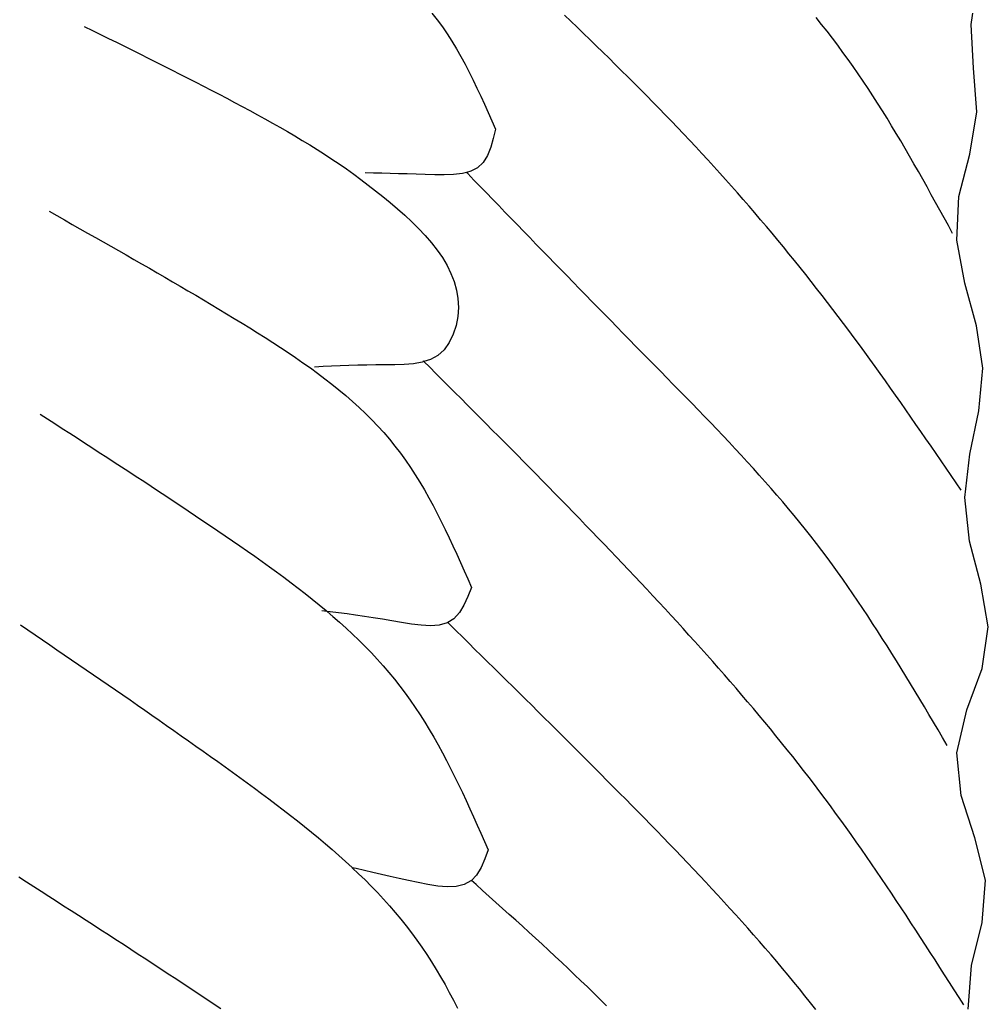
# Model space of a CAD drawing. Extents: x -3475 to 3475, y -2114 to 2114.
# Drawn here: x 3220.5 to 3383, y 632.8 to 798.2 of the extents above; entities that cross this region are included whole.
import ezdxf

# ---------------------------------------------------------------- set-up
doc = ezdxf.new("R2010")
doc.units = 0
doc.header["$MEASUREMENT"] = 0
doc.layers.get('0').update_dxf_attribs({"linetype": 'CONTINUOUS'})

msp = doc.modelspace()

# ---------------------------------------------------------------- linework, layer by layer
for p, q in [((3380.15, 797.38), (3381.2, 804.62)), ((3289.68, 799.31), (3290.57, 798.17)), ((3312.99, 797.94), (3311.92, 798.97)), ((3290.57, 798.17), (3291.43, 796.99)), ((3314.06, 796.91), (3312.99, 797.94)), ((3355.05, 797.41), (3354.13, 798.56)), ((3355.97, 796.25), (3355.05, 797.41)), ((3380.57, 790.04), (3380.15, 797.38)), ((3231.35, 797.05), (3232.7, 796.39)), ((3232.7, 796.39), (3234.04, 795.73)), ((3234.04, 795.73), (3235.39, 795.06)), ((3291.43, 796.99), (3292.25, 795.79)), ((3292.25, 795.79), (3293.04, 794.56)), ((3315.13, 795.87), (3314.06, 796.91)), ((3316.2, 794.84), (3315.13, 795.87)), ((3356.88, 795.08), (3355.97, 796.25)), ((3235.39, 795.06), (3236.73, 794.4)), ((3236.73, 794.4), (3238.07, 793.74)), ((3293.04, 794.56), (3293.8, 793.3)), ((3317.26, 793.8), (3316.2, 794.84)), ((3357.77, 793.9), (3356.88, 795.08)), ((3358.65, 792.71), (3357.77, 793.9)), ((3238.07, 793.74), (3239.41, 793.08)), ((3239.41, 793.08), (3240.75, 792.41)), ((3240.75, 792.41), (3242.08, 791.75)), ((3293.8, 793.3), (3294.53, 792.03)), ((3318.33, 792.76), (3317.26, 793.8)), ((3319.39, 791.72), (3318.33, 792.76)), ((3359.52, 791.51), (3358.65, 792.71)), ((3242.08, 791.75), (3243.42, 791.08)), ((3243.42, 791.08), (3244.75, 790.41)), ((3294.53, 792.03), (3295.23, 790.72)), ((3295.23, 790.72), (3295.92, 789.4)), ((3320.45, 790.68), (3319.39, 791.72)), ((3321.51, 789.63), (3320.45, 790.68)), ((3360.37, 790.31), (3359.52, 791.51)), ((3244.75, 790.41), (3246.08, 789.74)), ((3246.08, 789.74), (3247.4, 789.07)), ((3247.4, 789.07), (3248.72, 788.4)), ((3295.92, 789.4), (3296.58, 788.07)), ((3322.56, 788.59), (3321.51, 789.63)), ((3361.21, 789.09), (3360.37, 790.31)), ((3362.04, 787.87), (3361.21, 789.09)), ((3381.13, 782.75), (3380.57, 790.04)), ((3248.72, 788.4), (3250.04, 787.73)), ((3250.04, 787.73), (3251.35, 787.05)), ((3296.58, 788.07), (3297.23, 786.72)), ((3323.61, 787.54), (3322.56, 788.59)), ((3324.66, 786.48), (3323.61, 787.54)), ((3362.86, 786.64), (3362.04, 787.87)), ((3251.35, 787.05), (3252.66, 786.37)), ((3252.66, 786.37), (3253.96, 785.69)), ((3253.96, 785.69), (3255.26, 785.01)), ((3297.23, 786.72), (3297.87, 785.36)), ((3325.71, 785.43), (3324.66, 786.48)), ((3363.67, 785.4), (3362.86, 786.64)), ((3255.26, 785.01), (3256.55, 784.32)), ((3256.55, 784.32), (3257.84, 783.63)), ((3297.87, 785.36), (3298.5, 783.99)), ((3298.5, 783.99), (3299.11, 782.61)), ((3326.75, 784.37), (3325.71, 785.43)), ((3327.79, 783.31), (3326.75, 784.37)), ((3364.47, 784.16), (3363.67, 785.4)), ((3365.26, 782.91), (3364.47, 784.16)), ((3257.84, 783.63), (3259.12, 782.94)), ((3259.12, 782.94), (3260.4, 782.25)), ((3260.4, 782.25), (3261.66, 781.55)), ((3299.11, 782.61), (3299.72, 781.22)), ((3328.83, 782.24), (3327.79, 783.31)), ((3366.04, 781.65), (3365.26, 782.91)), ((3379.96, 775.63), (3381.13, 782.75)), ((3261.66, 781.55), (3262.93, 780.84)), ((3262.93, 780.84), (3264.18, 780.13)), ((3299.72, 781.22), (3300.33, 779.84)), ((3329.86, 781.17), (3328.83, 782.24)), ((3330.89, 780.09), (3329.86, 781.17)), ((3366.81, 780.39), (3366.04, 781.65)), ((3264.18, 780.13), (3265.44, 779.41)), ((3265.44, 779.41), (3266.68, 778.68)), ((3300.33, 779.84), (3299.96, 778.27)), ((3331.91, 779.02), (3330.89, 780.09)), ((3332.93, 777.93), (3331.91, 779.02)), ((3367.57, 779.12), (3366.81, 780.39)), ((3368.33, 777.85), (3367.57, 779.12)), ((3266.68, 778.68), (3267.93, 777.94)), ((3267.93, 777.94), (3269.17, 777.18)), ((3299.96, 778.27), (3299.54, 776.78)), ((3333.95, 776.85), (3332.93, 777.93)), ((3369.08, 776.57), (3368.33, 777.85)), ((3269.17, 777.18), (3270.4, 776.41)), ((3270.4, 776.41), (3271.64, 775.62)), ((3299.54, 776.78), (3299, 775.41)), ((3334.96, 775.76), (3333.95, 776.85)), ((3335.97, 774.66), (3334.96, 775.76)), ((3369.82, 775.29), (3369.08, 776.57)), ((3378.11, 768.51), (3379.96, 775.63)), ((3271.64, 775.62), (3272.87, 774.81)), ((3272.87, 774.81), (3274.1, 773.99)), ((3274.1, 773.99), (3275.32, 773.14)), ((3298.29, 774.25), (3297.35, 773.36)), ((3299, 775.41), (3298.29, 774.25)), ((3336.97, 773.56), (3335.97, 774.66)), ((3370.56, 774), (3369.82, 775.29)), ((3371.3, 772.72), (3370.56, 774)), ((3275.32, 773.14), (3276.55, 772.27)), ((3279.87, 772.45), (3278.48, 772.48)), ((3281.26, 772.41), (3279.87, 772.45)), ((3282.66, 772.38), (3281.26, 772.41)), ((3284.09, 772.34), (3282.66, 772.38)), ((3285.54, 772.3), (3284.09, 772.34)), ((3294.82, 772.38), (3293.32, 772.2)), ((3295.49, 772.56), (3294.82, 772.38)), ((3296.18, 772.75), (3295.49, 772.56)), ((3295.69, 772.36), (3295.49, 772.56)), ((3296.73, 771.28), (3295.69, 772.36)), ((3297.35, 773.36), (3296.18, 772.75)), ((3337.97, 772.46), (3336.97, 773.56)), ((3338.96, 771.35), (3337.97, 772.46)), ((3372.03, 771.42), (3371.3, 772.72)), ((3276.55, 772.27), (3277.77, 771.37)), ((3277.77, 771.37), (3279, 770.45)), ((3287.03, 772.26), (3285.54, 772.3)), ((3288.56, 772.21), (3287.03, 772.26)), ((3290.14, 772.17), (3288.56, 772.21)), ((3291.75, 772.14), (3290.14, 772.17)), ((3293.32, 772.2), (3291.75, 772.14)), ((3297.77, 770.21), (3296.73, 771.28)), ((3339.95, 770.24), (3338.96, 771.35)), ((3372.75, 770.13), (3372.03, 771.42)), ((3279, 770.45), (3280.22, 769.5)), ((3280.22, 769.5), (3281.45, 768.52)), ((3298.81, 769.14), (3297.77, 770.21)), ((3299.85, 768.06), (3298.81, 769.14)), ((3340.94, 769.13), (3339.95, 770.24)), ((3341.92, 768.01), (3340.94, 769.13)), ((3373.47, 768.83), (3372.75, 770.13)), ((3281.45, 768.52), (3282.68, 767.51)), ((3282.68, 767.51), (3283.9, 766.47)), ((3300.89, 766.99), (3299.85, 768.06)), ((3342.89, 766.88), (3341.92, 768.01)), ((3374.19, 767.53), (3373.47, 768.83)), ((3374.91, 766.23), (3374.19, 767.53)), ((3377.76, 761.21), (3378.11, 768.51)), ((3225.44, 766.04), (3226.73, 765.31)), ((3283.9, 766.47), (3285.11, 765.39)), ((3301.93, 765.92), (3300.89, 766.99)), ((3302.97, 764.84), (3301.93, 765.92)), ((3343.86, 765.76), (3342.89, 766.88)), ((3344.83, 764.63), (3343.86, 765.76)), ((3375.62, 764.93), (3374.91, 766.23)), ((3226.73, 765.31), (3228.03, 764.58)), ((3228.03, 764.58), (3229.32, 763.85)), ((3285.11, 765.39), (3286.3, 764.29)), ((3286.3, 764.29), (3287.45, 763.15)), ((3304.01, 763.77), (3302.97, 764.84)), ((3345.79, 763.49), (3344.83, 764.63)), ((3376.34, 763.63), (3375.62, 764.93)), ((3229.32, 763.85), (3230.61, 763.12)), ((3230.61, 763.12), (3231.91, 762.39)), ((3287.45, 763.15), (3288.56, 761.97)), ((3305.05, 762.7), (3304.01, 763.77)), ((3306.09, 761.63), (3305.05, 762.7)), ((3346.75, 762.35), (3345.79, 763.49)), ((3377.05, 762.33), (3376.34, 763.63)), ((3231.91, 762.39), (3233.2, 761.65)), ((3233.2, 761.65), (3234.5, 760.92)), ((3234.5, 760.92), (3235.79, 760.18)), ((3288.56, 761.97), (3289.6, 760.77)), ((3289.6, 760.77), (3290.56, 759.53)), ((3307.13, 760.55), (3306.09, 761.63)), ((3347.7, 761.21), (3346.75, 762.35)), ((3348.65, 760.06), (3347.7, 761.21)), ((3379.11, 753.98), (3377.76, 761.21)), ((3235.79, 760.18), (3237.08, 759.45)), ((3237.08, 759.45), (3238.38, 758.71)), ((3290.56, 759.53), (3291.43, 758.26)), ((3308.18, 759.48), (3307.13, 760.55)), ((3309.22, 758.41), (3308.18, 759.48)), ((3349.59, 758.91), (3348.65, 760.06)), ((3238.38, 758.71), (3239.67, 757.97)), ((3239.67, 757.97), (3240.97, 757.22)), ((3291.43, 758.26), (3292.21, 756.95)), ((3310.26, 757.34), (3309.22, 758.41)), ((3350.53, 757.76), (3349.59, 758.91)), ((3351.46, 756.6), (3350.53, 757.76)), ((3240.97, 757.22), (3242.26, 756.48)), ((3242.26, 756.48), (3243.56, 755.73)), ((3292.21, 756.95), (3292.87, 755.61)), ((3311.3, 756.27), (3310.26, 757.34)), ((3312.35, 755.19), (3311.3, 756.27)), ((3352.39, 755.44), (3351.46, 756.6)), ((3243.56, 755.73), (3244.85, 754.98)), ((3244.85, 754.98), (3246.15, 754.22)), ((3246.15, 754.22), (3247.44, 753.46)), ((3292.87, 755.61), (3293.4, 754.24)), ((3293.4, 754.24), (3293.8, 752.83)), ((3313.39, 754.12), (3312.35, 755.19)), ((3353.32, 754.27), (3352.39, 755.44)), ((3354.23, 753.1), (3353.32, 754.27)), ((3247.44, 753.46), (3248.74, 752.7)), ((3248.74, 752.7), (3250.04, 751.94)), ((3293.8, 752.83), (3294.04, 751.39)), ((3314.43, 753.05), (3313.39, 754.12)), ((3315.48, 751.98), (3314.43, 753.05)), ((3355.15, 751.93), (3354.23, 753.1)), ((3381.03, 746.84), (3379.11, 753.98)), ((3250.04, 751.94), (3251.33, 751.17)), ((3251.33, 751.17), (3252.63, 750.39)), ((3294.04, 751.39), (3294.11, 749.92)), ((3316.53, 750.91), (3315.48, 751.98)), ((3317.57, 749.84), (3316.53, 750.91)), ((3356.06, 750.75), (3355.15, 751.93)), ((3252.63, 750.39), (3253.93, 749.62)), ((3253.93, 749.62), (3255.22, 748.83)), ((3294.11, 749.92), (3294.01, 748.41)), ((3318.62, 748.77), (3317.57, 749.84)), ((3356.96, 749.57), (3356.06, 750.75)), ((3357.86, 748.39), (3356.96, 749.57)), ((3255.22, 748.83), (3256.52, 748.05)), ((3256.52, 748.05), (3257.82, 747.25)), ((3294.01, 748.41), (3293.72, 746.88)), ((3319.67, 747.7), (3318.62, 748.77)), ((3320.71, 746.63), (3319.67, 747.7)), ((3358.75, 747.2), (3357.86, 748.39)), ((3257.82, 747.25), (3259.12, 746.46)), ((3259.12, 746.46), (3260.41, 745.65)), ((3293.72, 746.88), (3293.24, 745.4)), ((3321.76, 745.56), (3320.71, 746.63)), ((3359.64, 746.01), (3358.75, 747.2)), ((3360.53, 744.81), (3359.64, 746.01)), ((3382.13, 739.72), (3381.03, 746.84)), ((3260.41, 745.65), (3261.7, 744.84)), ((3261.7, 744.84), (3262.99, 744.02)), ((3293.24, 745.4), (3292.57, 744.02)), ((3322.81, 744.49), (3321.76, 745.56)), ((3323.86, 743.42), (3322.81, 744.49)), ((3361.41, 743.62), (3360.53, 744.81)), ((3262.99, 744.02), (3264.27, 743.19)), ((3264.27, 743.19), (3265.54, 742.34)), ((3291.71, 742.82), (3290.66, 741.87)), ((3292.57, 744.02), (3291.71, 742.82)), ((3324.91, 742.35), (3323.86, 743.42)), ((3362.29, 742.42), (3361.41, 743.62)), ((3265.54, 742.34), (3266.8, 741.49)), ((3266.8, 741.49), (3268.04, 740.62)), ((3288.34, 740.83), (3288.25, 740.92)), ((3289.43, 741.19), (3288.34, 740.83)), ((3290.66, 741.87), (3289.43, 741.19)), ((3325.97, 741.28), (3324.91, 742.35)), ((3327.02, 740.21), (3325.97, 741.28)), ((3363.16, 741.21), (3362.29, 742.42)), ((3364.03, 740.01), (3363.16, 741.21)), ((3268.04, 740.62), (3269.28, 739.75)), ((3269.28, 739.75), (3270.5, 738.85)), ((3271.41, 739.97), (3269.98, 739.91)), ((3272.85, 740.04), (3271.41, 739.97)), ((3274.3, 740.1), (3272.85, 740.04)), ((3275.76, 740.15), (3274.3, 740.1)), ((3277.24, 740.2), (3275.76, 740.15)), ((3278.75, 740.23), (3277.24, 740.2)), ((3280.28, 740.26), (3278.75, 740.23)), ((3281.84, 740.27), (3280.28, 740.26)), ((3283.44, 740.28), (3281.84, 740.27)), ((3285.03, 740.33), (3283.44, 740.28)), ((3286.58, 740.47), (3285.03, 740.33)), ((3288.06, 740.74), (3286.58, 740.47)), ((3288.34, 740.83), (3288.06, 740.74)), ((3289.3, 739.87), (3288.34, 740.83)), ((3290.35, 738.82), (3289.3, 739.87)), ((3328.07, 739.14), (3327.02, 740.21)), ((3364.9, 738.8), (3364.03, 740.01)), ((3381.42, 732.54), (3382.13, 739.72)), ((3270.5, 738.85), (3271.71, 737.94)), ((3271.71, 737.94), (3272.89, 737.02)), ((3291.41, 737.77), (3290.35, 738.82)), ((3292.46, 736.71), (3291.41, 737.77)), ((3329.12, 738.07), (3328.07, 739.14)), ((3330.17, 737), (3329.12, 738.07)), ((3365.76, 737.59), (3364.9, 738.8)), ((3272.89, 737.02), (3274.06, 736.07)), ((3274.06, 736.07), (3275.21, 735.11)), ((3293.51, 735.66), (3292.46, 736.71)), ((3331.23, 735.93), (3330.17, 737)), ((3366.62, 736.38), (3365.76, 737.59)), ((3367.48, 735.16), (3366.62, 736.38)), ((3275.21, 735.11), (3276.34, 734.13)), ((3294.56, 734.61), (3293.51, 735.66)), ((3295.61, 733.55), (3294.56, 734.61)), ((3332.27, 734.86), (3331.23, 735.93)), ((3333.32, 733.79), (3332.27, 734.86)), ((3368.34, 733.95), (3367.48, 735.16)), ((3276.34, 734.13), (3277.44, 733.13)), ((3277.44, 733.13), (3278.52, 732.11)), ((3296.66, 732.5), (3295.61, 733.55)), ((3334.37, 732.71), (3333.32, 733.79)), ((3335.41, 731.63), (3334.37, 732.71)), ((3369.19, 732.73), (3368.34, 733.95)), ((3370.04, 731.51), (3369.19, 732.73)), ((3223.93, 732.01), (3225.17, 731.21)), ((3225.17, 731.21), (3226.41, 730.41)), ((3278.52, 732.11), (3279.57, 731.06)), ((3279.57, 731.06), (3280.59, 730)), ((3297.71, 731.45), (3296.66, 732.5)), ((3298.76, 730.39), (3297.71, 731.45)), ((3336.45, 730.55), (3335.41, 731.63)), ((3370.89, 730.29), (3370.04, 731.51)), ((3379.92, 725.3), (3381.42, 732.54)), ((3226.41, 730.41), (3227.65, 729.61)), ((3227.65, 729.61), (3228.9, 728.81)), ((3280.59, 730), (3281.59, 728.9)), ((3299.81, 729.34), (3298.76, 730.39)), ((3300.86, 728.28), (3299.81, 729.34)), ((3337.48, 729.47), (3336.45, 730.55)), ((3338.52, 728.38), (3337.48, 729.47)), ((3371.74, 729.07), (3370.89, 730.29)), ((3228.9, 728.81), (3230.14, 728)), ((3230.14, 728), (3231.38, 727.2)), ((3281.59, 728.9), (3282.55, 727.79)), ((3282.55, 727.79), (3283.48, 726.65)), ((3301.91, 727.22), (3300.86, 728.28)), ((3339.54, 727.29), (3338.52, 728.38)), ((3372.58, 727.84), (3371.74, 729.07)), ((3373.43, 726.62), (3372.58, 727.84)), ((3231.38, 727.2), (3232.62, 726.4)), ((3232.62, 726.4), (3233.86, 725.59)), ((3283.48, 726.65), (3284.38, 725.48)), ((3302.96, 726.17), (3301.91, 727.22)), ((3304.01, 725.11), (3302.96, 726.17)), ((3340.57, 726.19), (3339.54, 727.29)), ((3341.59, 725.1), (3340.57, 726.19)), ((3374.27, 725.4), (3373.43, 726.62)), ((3233.86, 725.59), (3235.11, 724.78)), ((3235.11, 724.78), (3236.35, 723.97)), ((3284.38, 725.48), (3285.25, 724.28)), ((3305.05, 724.05), (3304.01, 725.11)), ((3342.6, 723.99), (3341.59, 725.1)), ((3375.11, 724.17), (3374.27, 725.4)), ((3379.11, 718.01), (3379.92, 725.3)), ((3236.35, 723.97), (3237.59, 723.17)), ((3237.59, 723.17), (3238.83, 722.35)), ((3285.25, 724.28), (3286.08, 723.06)), ((3286.08, 723.06), (3286.89, 721.82)), ((3306.1, 722.99), (3305.05, 724.05)), ((3307.14, 721.93), (3306.1, 722.99)), ((3343.61, 722.89), (3342.6, 723.99)), ((3344.61, 721.78), (3343.61, 722.89)), ((3375.96, 722.94), (3375.11, 724.17)), ((3376.8, 721.72), (3375.96, 722.94)), ((3238.83, 722.35), (3240.07, 721.54)), ((3240.07, 721.54), (3241.32, 720.73)), ((3286.89, 721.82), (3287.67, 720.56)), ((3308.19, 720.87), (3307.14, 721.93)), ((3345.6, 720.66), (3344.61, 721.78)), ((3377.64, 720.49), (3376.8, 721.72)), ((3241.32, 720.73), (3242.56, 719.91)), ((3242.56, 719.91), (3243.8, 719.09)), ((3287.67, 720.56), (3288.43, 719.28)), ((3309.23, 719.8), (3308.19, 720.87)), ((3310.27, 718.74), (3309.23, 719.8)), ((3346.59, 719.54), (3345.6, 720.66)), ((3347.57, 718.41), (3346.59, 719.54)), ((3378.48, 719.26), (3377.64, 720.49)), ((3243.8, 719.09), (3245.04, 718.27)), ((3245.04, 718.27), (3246.28, 717.44)), ((3288.43, 719.28), (3289.16, 717.98)), ((3289.16, 717.98), (3289.87, 716.67)), ((3311.31, 717.67), (3310.27, 718.74)), ((3348.54, 717.27), (3347.57, 718.41)), ((3379.9, 710.71), (3379.11, 718.01)), ((3246.28, 717.44), (3247.53, 716.62)), ((3247.53, 716.62), (3248.77, 715.78)), ((3289.87, 716.67), (3290.57, 715.34)), ((3312.35, 716.61), (3311.31, 717.67)), ((3313.39, 715.54), (3312.35, 716.61)), ((3349.5, 716.13), (3348.54, 717.27)), ((3350.46, 714.98), (3349.5, 716.13)), ((3248.77, 715.78), (3250.01, 714.95)), ((3250.01, 714.95), (3251.25, 714.12)), ((3290.57, 715.34), (3291.25, 713.99)), ((3314.43, 714.47), (3313.39, 715.54)), ((3315.46, 713.4), (3314.43, 714.47)), ((3351.4, 713.83), (3350.46, 714.98)), ((3251.25, 714.12), (3252.5, 713.28)), ((3252.5, 713.28), (3253.74, 712.43)), ((3291.25, 713.99), (3291.91, 712.64)), ((3316.5, 712.33), (3315.46, 713.4)), ((3352.34, 712.67), (3351.4, 713.83)), ((3253.74, 712.43), (3254.98, 711.59)), ((3254.98, 711.59), (3256.22, 710.73)), ((3291.91, 712.64), (3292.56, 711.27)), ((3292.56, 711.27), (3293.2, 709.9)), ((3317.53, 711.26), (3316.5, 712.33)), ((3318.56, 710.18), (3317.53, 711.26)), ((3353.26, 711.5), (3352.34, 712.67)), ((3354.18, 710.32), (3353.26, 711.5)), ((3256.22, 710.73), (3257.47, 709.88)), ((3257.47, 709.88), (3258.71, 709.02)), ((3293.2, 709.9), (3293.83, 708.52)), ((3319.59, 709.1), (3318.56, 710.18)), ((3355.09, 709.14), (3354.18, 710.32)), ((3381.79, 703.45), (3379.9, 710.71)), ((3258.71, 709.02), (3259.94, 708.15)), ((3259.94, 708.15), (3261.17, 707.28)), ((3293.83, 708.52), (3294.45, 707.13)), ((3320.62, 708.03), (3319.59, 709.1)), ((3321.65, 706.95), (3320.62, 708.03)), ((3355.98, 707.94), (3355.09, 709.14)), ((3356.87, 706.74), (3355.98, 707.94)), ((3261.17, 707.28), (3262.4, 706.4)), ((3262.4, 706.4), (3263.62, 705.52)), ((3294.45, 707.13), (3295.07, 705.73)), ((3322.67, 705.87), (3321.65, 706.95)), ((3357.74, 705.54), (3356.87, 706.74)), ((3263.62, 705.52), (3264.84, 704.62)), ((3264.84, 704.62), (3266.04, 703.72)), ((3295.07, 705.73), (3295.68, 704.34)), ((3323.7, 704.78), (3322.67, 705.87)), ((3324.72, 703.7), (3323.7, 704.78)), ((3358.61, 704.32), (3357.74, 705.54)), ((3266.04, 703.72), (3267.24, 702.8)), ((3295.68, 704.34), (3296.29, 702.94)), ((3296.29, 702.94), (3295.69, 701.41)), ((3325.74, 702.61), (3324.72, 703.7)), ((3359.47, 703.1), (3358.61, 704.32)), ((3360.31, 701.87), (3359.47, 703.1)), ((3383.03, 696.31), (3381.79, 703.45)), ((3267.24, 702.8), (3268.43, 701.88)), ((3268.43, 701.88), (3269.6, 700.94)), ((3295.69, 701.41), (3295.04, 699.97)), ((3326.76, 701.52), (3325.74, 702.61)), ((3327.77, 700.43), (3326.76, 701.52)), ((3361.15, 700.64), (3360.31, 701.87)), ((3269.6, 700.94), (3270.76, 700)), ((3270.76, 700), (3271.91, 699.04)), ((3295.04, 699.97), (3294.28, 698.69)), ((3328.79, 699.33), (3327.77, 700.43)), ((3361.99, 699.4), (3361.15, 700.64)), ((3272.09, 698.89), (3271.18, 699)), ((3271.91, 699.04), (3272.09, 698.89)), ((3272.09, 698.89), (3273.05, 698.07)), ((3272.59, 698.83), (3272.09, 698.89)), ((3274, 698.65), (3272.59, 698.83)), ((3273.05, 698.07), (3274.17, 697.09)), ((3275.43, 698.47), (3274, 698.65)), ((3276.87, 698.28), (3275.43, 698.47)), ((3278.34, 698.07), (3276.87, 698.28)), ((3279.84, 697.85), (3278.34, 698.07)), ((3294.28, 698.69), (3293.36, 697.68)), ((3329.8, 698.24), (3328.79, 699.33)), ((3330.8, 697.14), (3329.8, 698.24)), ((3362.81, 698.15), (3361.99, 699.4)), ((3363.63, 696.9), (3362.81, 698.15)), ((3220.63, 696.66), (3221.86, 695.82)), ((3274.17, 697.09), (3275.27, 696.09)), ((3281.38, 697.61), (3279.84, 697.85)), ((3282.96, 697.34), (3281.38, 697.61)), ((3284.59, 697.05), (3282.96, 697.34)), ((3286.25, 696.77), (3284.59, 697.05)), ((3287.88, 696.57), (3286.25, 696.77)), ((3289.45, 696.5), (3287.88, 696.57)), ((3290.91, 696.62), (3289.45, 696.5)), ((3292.23, 696.99), (3290.91, 696.62)), ((3292.32, 697.04), (3292.23, 696.99)), ((3293.36, 697.68), (3292.32, 697.04)), ((3292.67, 696.7), (3292.32, 697.04)), ((3293.73, 695.66), (3292.67, 696.7)), ((3331.81, 696.04), (3330.8, 697.14)), ((3364.45, 695.64), (3363.63, 696.9)), ((3381.99, 689.33), (3383.03, 696.31)), ((3221.86, 695.82), (3223.08, 694.98)), ((3223.08, 694.98), (3224.31, 694.15)), ((3275.27, 696.09), (3276.36, 695.08)), ((3276.36, 695.08), (3277.43, 694.05)), ((3294.79, 694.61), (3293.73, 695.66)), ((3295.85, 693.57), (3294.79, 694.61)), ((3332.81, 694.94), (3331.81, 696.04)), ((3333.81, 693.83), (3332.81, 694.94)), ((3365.25, 694.38), (3364.45, 695.64)), ((3224.31, 694.15), (3225.54, 693.31)), ((3225.54, 693.31), (3226.76, 692.47)), ((3277.43, 694.05), (3278.48, 693)), ((3278.48, 693), (3279.51, 691.94)), ((3296.9, 692.53), (3295.85, 693.57)), ((3334.81, 692.72), (3333.81, 693.83)), ((3366.05, 693.12), (3365.25, 694.38)), ((3366.85, 691.85), (3366.05, 693.12)), ((3226.76, 692.47), (3227.99, 691.63)), ((3227.99, 691.63), (3229.21, 690.79)), ((3279.51, 691.94), (3280.51, 690.87)), ((3297.96, 691.49), (3296.9, 692.53)), ((3299.02, 690.45), (3297.96, 691.49)), ((3335.8, 691.61), (3334.81, 692.72)), ((3336.79, 690.49), (3335.8, 691.61)), ((3367.64, 690.58), (3366.85, 691.85)), ((3229.21, 690.79), (3230.44, 689.96)), ((3230.44, 689.96), (3231.67, 689.11)), ((3280.51, 690.87), (3281.5, 689.77)), ((3281.5, 689.77), (3282.46, 688.66)), ((3300.08, 689.41), (3299.02, 690.45)), ((3337.78, 689.38), (3336.79, 690.49)), ((3368.43, 689.3), (3367.64, 690.58)), ((3231.67, 689.11), (3232.89, 688.27)), ((3232.89, 688.27), (3234.12, 687.43)), ((3282.46, 688.66), (3283.39, 687.53)), ((3301.14, 688.37), (3300.08, 689.41)), ((3302.19, 687.32), (3301.14, 688.37)), ((3338.76, 688.26), (3337.78, 689.38)), ((3339.74, 687.13), (3338.76, 688.26)), ((3369.21, 688.02), (3368.43, 689.3)), ((3369.99, 686.74), (3369.21, 688.02)), ((3379.44, 682.37), (3381.99, 689.33)), ((3234.12, 687.43), (3235.35, 686.59)), ((3235.35, 686.59), (3236.57, 685.74)), ((3283.39, 687.53), (3284.3, 686.37)), ((3284.3, 686.37), (3285.19, 685.2)), ((3303.25, 686.28), (3302.19, 687.32)), ((3340.71, 686), (3339.74, 687.13)), ((3370.76, 685.46), (3369.99, 686.74)), ((3236.57, 685.74), (3237.8, 684.89)), ((3237.8, 684.89), (3239.02, 684.04)), ((3285.19, 685.2), (3286.05, 684.01)), ((3304.31, 685.24), (3303.25, 686.28)), ((3305.36, 684.19), (3304.31, 685.24)), ((3341.68, 684.87), (3340.71, 686)), ((3342.65, 683.74), (3341.68, 684.87)), ((3371.54, 684.17), (3370.76, 685.46)), ((3239.02, 684.04), (3240.25, 683.19)), ((3240.25, 683.19), (3241.48, 682.34)), ((3286.05, 684.01), (3286.88, 682.8)), ((3306.42, 683.15), (3305.36, 684.19)), ((3307.47, 682.1), (3306.42, 683.15)), ((3343.61, 682.6), (3342.65, 683.74)), ((3372.31, 682.88), (3371.54, 684.17)), ((3241.48, 682.34), (3242.7, 681.49)), ((3242.7, 681.49), (3243.93, 680.63)), ((3286.88, 682.8), (3287.69, 681.57)), ((3287.69, 681.57), (3288.48, 680.33)), ((3308.53, 681.06), (3307.47, 682.1)), ((3344.57, 681.46), (3343.61, 682.6)), ((3345.52, 680.32), (3344.57, 681.46)), ((3373.07, 681.59), (3372.31, 682.88)), ((3373.84, 680.3), (3373.07, 681.59)), ((3377.74, 675.19), (3379.44, 682.37)), ((3243.93, 680.63), (3245.16, 679.77)), ((3245.16, 679.77), (3246.38, 678.91)), ((3288.48, 680.33), (3289.24, 679.06)), ((3309.58, 680.01), (3308.53, 681.06)), ((3310.64, 678.96), (3309.58, 680.01)), ((3346.47, 679.17), (3345.52, 680.32)), ((3374.61, 679.01), (3373.84, 680.3)), ((3246.38, 678.91), (3247.61, 678.05)), ((3289.24, 679.06), (3289.99, 677.79)), ((3311.69, 677.91), (3310.64, 678.96)), ((3347.41, 678.02), (3346.47, 679.17)), ((3375.37, 677.72), (3374.61, 679.01)), ((3247.61, 678.05), (3248.84, 677.18)), ((3248.84, 677.18), (3250.06, 676.31)), ((3289.99, 677.79), (3290.72, 676.5)), ((3290.72, 676.5), (3291.43, 675.19)), ((3312.74, 676.86), (3311.69, 677.91)), ((3313.8, 675.81), (3312.74, 676.86)), ((3348.35, 676.86), (3347.41, 678.02)), ((3349.28, 675.7), (3348.35, 676.86)), ((3376.14, 676.42), (3375.37, 677.72)), ((3250.06, 676.31), (3251.29, 675.44)), ((3251.29, 675.44), (3252.52, 674.56)), ((3291.43, 675.19), (3292.13, 673.88)), ((3314.85, 674.76), (3313.8, 675.81)), ((3315.9, 673.71), (3314.85, 674.76)), ((3350.21, 674.54), (3349.28, 675.7)), ((3378.49, 668), (3377.74, 675.19)), ((3252.52, 674.56), (3253.74, 673.69)), ((3253.74, 673.69), (3254.97, 672.81)), ((3292.13, 673.88), (3292.81, 672.55)), ((3316.95, 672.66), (3315.9, 673.71)), ((3351.13, 673.37), (3350.21, 674.54)), ((3352.05, 672.2), (3351.13, 673.37)), ((3254.97, 672.81), (3256.2, 671.92)), ((3256.2, 671.92), (3257.43, 671.03)), ((3292.81, 672.55), (3293.48, 671.22)), ((3318, 671.6), (3316.95, 672.66)), ((3319.05, 670.55), (3318, 671.6)), ((3352.96, 671.02), (3352.05, 672.2)), ((3257.43, 671.03), (3258.65, 670.14)), ((3258.65, 670.14), (3259.88, 669.25)), ((3293.48, 671.22), (3294.14, 669.87)), ((3294.14, 669.87), (3294.78, 668.52)), ((3320.1, 669.49), (3319.05, 670.55)), ((3353.86, 669.84), (3352.96, 671.02)), ((3354.76, 668.65), (3353.86, 669.84)), ((3259.88, 669.25), (3261.1, 668.34)), ((3261.1, 668.34), (3262.32, 667.44)), ((3294.78, 668.52), (3295.42, 667.16)), ((3321.14, 668.43), (3320.1, 669.49)), ((3322.19, 667.38), (3321.14, 668.43)), ((3355.65, 667.46), (3354.76, 668.65)), ((3262.32, 667.44), (3263.53, 666.52)), ((3263.53, 666.52), (3264.74, 665.6)), ((3295.42, 667.16), (3296.05, 665.79)), ((3323.24, 666.32), (3322.19, 667.38)), ((3356.54, 666.27), (3355.65, 667.46)), ((3380.8, 660.9), (3378.49, 668)), ((3264.74, 665.6), (3265.94, 664.68)), ((3296.05, 665.79), (3296.68, 664.42)), ((3324.28, 665.25), (3323.24, 666.32)), ((3325.32, 664.19), (3324.28, 665.25)), ((3357.42, 665.07), (3356.54, 666.27)), ((3358.29, 663.86), (3357.42, 665.07)), ((3265.94, 664.68), (3267.13, 663.74)), ((3267.13, 663.74), (3268.32, 662.8)), ((3296.68, 664.42), (3297.29, 663.05)), ((3326.37, 663.13), (3325.32, 664.19)), ((3359.16, 662.66), (3358.29, 663.86)), ((3268.32, 662.8), (3269.49, 661.85)), ((3269.49, 661.85), (3270.66, 660.88)), ((3297.29, 663.05), (3297.91, 661.67)), ((3297.91, 661.67), (3298.52, 660.29)), ((3327.41, 662.06), (3326.37, 663.13)), ((3328.45, 660.99), (3327.41, 662.06)), ((3360.02, 661.44), (3359.16, 662.66)), ((3270.66, 660.88), (3271.81, 659.91)), ((3271.81, 659.91), (3272.95, 658.93)), ((3298.52, 660.29), (3299.13, 658.91)), ((3329.48, 659.92), (3328.45, 660.99)), ((3330.52, 658.85), (3329.48, 659.92)), ((3360.88, 660.23), (3360.02, 661.44)), ((3361.74, 659.01), (3360.88, 660.23)), ((3382.55, 653.83), (3380.8, 660.9)), ((3272.95, 658.93), (3274.08, 657.94)), ((3299.13, 658.91), (3298.55, 657.37)), ((3331.55, 657.77), (3330.52, 658.85)), ((3362.58, 657.79), (3361.74, 659.01)), ((3274.08, 657.94), (3275.2, 656.93)), ((3275.2, 656.93), (3276.3, 655.91)), ((3298.55, 657.37), (3297.92, 655.93)), ((3332.58, 656.69), (3331.55, 657.77)), ((3333.6, 655.61), (3332.58, 656.69)), ((3363.43, 656.56), (3362.58, 657.79)), ((3364.27, 655.33), (3363.43, 656.56)), ((3276.3, 655.91), (3276.31, 655.9)), ((3276.95, 655.75), (3276.31, 655.9)), ((3276.31, 655.9), (3277.38, 654.88)), ((3278.34, 655.43), (3276.95, 655.75)), ((3279.75, 655.1), (3278.34, 655.43)), ((3281.19, 654.78), (3279.75, 655.1)), ((3297.92, 655.93), (3297.16, 654.67)), ((3334.63, 654.53), (3333.6, 655.61)), ((3365.1, 654.1), (3364.27, 655.33)), ((3220.38, 654.34), (3221.63, 653.54)), ((3221.63, 653.54), (3222.88, 652.74)), ((3277.38, 654.88), (3278.45, 653.84)), ((3278.45, 653.84), (3279.5, 652.78)), ((3282.66, 654.44), (3281.19, 654.78)), ((3284.17, 654.1), (3282.66, 654.44)), ((3285.73, 653.76), (3284.17, 654.1)), ((3287.34, 653.4), (3285.73, 653.76)), ((3288.99, 653.07), (3287.34, 653.4)), ((3296.23, 653.68), (3295.07, 653.05)), ((3296.3, 653.76), (3296.23, 653.68)), ((3297.16, 654.67), (3296.3, 653.76)), ((3297.08, 653.07), (3296.3, 653.76)), ((3335.64, 653.45), (3334.63, 654.53)), ((3336.66, 652.36), (3335.64, 653.45)), ((3365.94, 652.87), (3365.1, 654.1)), ((3381.98, 646.71), (3382.55, 653.83)), ((3222.88, 652.74), (3224.13, 651.93)), ((3224.13, 651.93), (3225.38, 651.13)), ((3279.5, 652.78), (3280.53, 651.71)), ((3280.53, 651.71), (3281.54, 650.62)), ((3290.64, 652.8), (3288.99, 653.07)), ((3292.23, 652.67), (3290.64, 652.8)), ((3293.73, 652.73), (3292.23, 652.67)), ((3295.07, 653.05), (3293.73, 652.73)), ((3298.19, 652.07), (3297.08, 653.07)), ((3299.3, 651.07), (3298.19, 652.07)), ((3337.67, 651.26), (3336.66, 652.36)), ((3366.77, 651.63), (3365.94, 652.87)), ((3367.59, 650.39), (3366.77, 651.63)), ((3225.38, 651.13), (3226.63, 650.33)), ((3226.63, 650.33), (3227.88, 649.52)), ((3281.54, 650.62), (3282.53, 649.52)), ((3300.42, 650.07), (3299.3, 651.07)), ((3301.53, 649.07), (3300.42, 650.07)), ((3338.68, 650.17), (3337.67, 651.26)), ((3339.69, 649.07), (3338.68, 650.17)), ((3368.41, 649.15), (3367.59, 650.39)), ((3227.88, 649.52), (3229.13, 648.71)), ((3229.13, 648.71), (3230.38, 647.91)), ((3282.53, 649.52), (3283.5, 648.4)), ((3283.5, 648.4), (3284.45, 647.27)), ((3302.64, 648.07), (3301.53, 649.07)), ((3340.68, 647.97), (3339.69, 649.07)), ((3369.23, 647.91), (3368.41, 649.15)), ((3230.38, 647.91), (3231.64, 647.1)), ((3231.64, 647.1), (3232.89, 646.29)), ((3284.45, 647.27), (3285.37, 646.12)), ((3303.75, 647.07), (3302.64, 648.07)), ((3304.86, 646.07), (3303.75, 647.07)), ((3341.68, 646.86), (3340.68, 647.97)), ((3342.67, 645.75), (3341.68, 646.86)), ((3370.05, 646.66), (3369.23, 647.91)), ((3370.86, 645.41), (3370.05, 646.66)), ((3380.24, 639.5), (3381.98, 646.71)), ((3232.89, 646.29), (3234.14, 645.48)), ((3234.14, 645.48), (3235.39, 644.67)), ((3285.37, 646.12), (3286.27, 644.95)), ((3305.96, 645.06), (3304.86, 646.07)), ((3307.07, 644.05), (3305.96, 645.06)), ((3343.66, 644.64), (3342.67, 645.75)), ((3371.68, 644.16), (3370.86, 645.41)), ((3235.39, 644.67), (3236.64, 643.86)), ((3236.64, 643.86), (3237.9, 643.04)), ((3286.27, 644.95), (3287.15, 643.76)), ((3287.15, 643.76), (3288, 642.56)), ((3308.17, 643.04), (3307.07, 644.05)), ((3344.64, 643.52), (3343.66, 644.64)), ((3345.61, 642.4), (3344.64, 643.52)), ((3372.49, 642.91), (3371.68, 644.16)), ((3237.9, 643.04), (3239.15, 642.22)), ((3239.15, 642.22), (3240.41, 641.41)), ((3288, 642.56), (3288.82, 641.33)), ((3309.26, 642.03), (3308.17, 643.04)), ((3310.36, 641.01), (3309.26, 642.03)), ((3346.58, 641.27), (3345.61, 642.4)), ((3373.3, 641.66), (3372.49, 642.91)), ((3240.41, 641.41), (3241.66, 640.59)), ((3241.66, 640.59), (3242.92, 639.76)), ((3288.82, 641.33), (3289.62, 640.09)), ((3289.62, 640.09), (3290.39, 638.83)), ((3311.45, 639.99), (3310.36, 641.01)), ((3347.54, 640.14), (3346.58, 641.27)), ((3348.5, 639), (3347.54, 640.14)), ((3374.1, 640.41), (3373.3, 641.66)), ((3374.91, 639.15), (3374.1, 640.41)), ((3242.92, 639.76), (3244.17, 638.94)), ((3244.17, 638.94), (3245.43, 638.11)), ((3290.39, 638.83), (3291.14, 637.56)), ((3312.53, 638.97), (3311.45, 639.99)), ((3313.61, 637.94), (3312.53, 638.97)), ((3349.45, 637.86), (3348.5, 639)), ((3375.71, 637.9), (3374.91, 639.15)), ((3379.66, 632.18), (3380.24, 639.5)), ((3245.43, 638.11), (3246.69, 637.29)), ((3246.69, 637.29), (3247.94, 636.46)), ((3291.14, 637.56), (3291.88, 636.27)), ((3314.69, 636.91), (3313.61, 637.94)), ((3315.76, 635.88), (3314.69, 636.91)), ((3350.39, 636.71), (3349.45, 637.86)), ((3351.33, 635.56), (3350.39, 636.71)), ((3376.52, 636.64), (3375.71, 637.9)), ((3247.94, 636.46), (3249.2, 635.62)), ((3249.2, 635.62), (3250.46, 634.79)), ((3291.88, 636.27), (3292.59, 634.96)), ((3316.83, 634.84), (3315.76, 635.88)), ((3352.26, 634.41), (3351.33, 635.56)), ((3377.32, 635.39), (3376.52, 636.64)), ((3378.12, 634.13), (3377.32, 635.39)), ((3250.46, 634.79), (3251.72, 633.95)), ((3251.72, 633.95), (3252.98, 633.11)), ((3292.59, 634.96), (3293.28, 633.65)), ((3293.28, 633.65), (3293.96, 632.32)), ((3317.89, 633.79), (3316.83, 634.84)), ((3318.95, 632.74), (3317.89, 633.79)), ((3353.18, 633.24), (3352.26, 634.41)), ((3378.92, 632.87), (3378.12, 634.13)), ((3252.98, 633.11), (3254.24, 632.27)), ((3354.1, 632.08), (3353.18, 633.24))]:
    msp.add_line(p, q)

doc.saveas('drawing.dxf')
